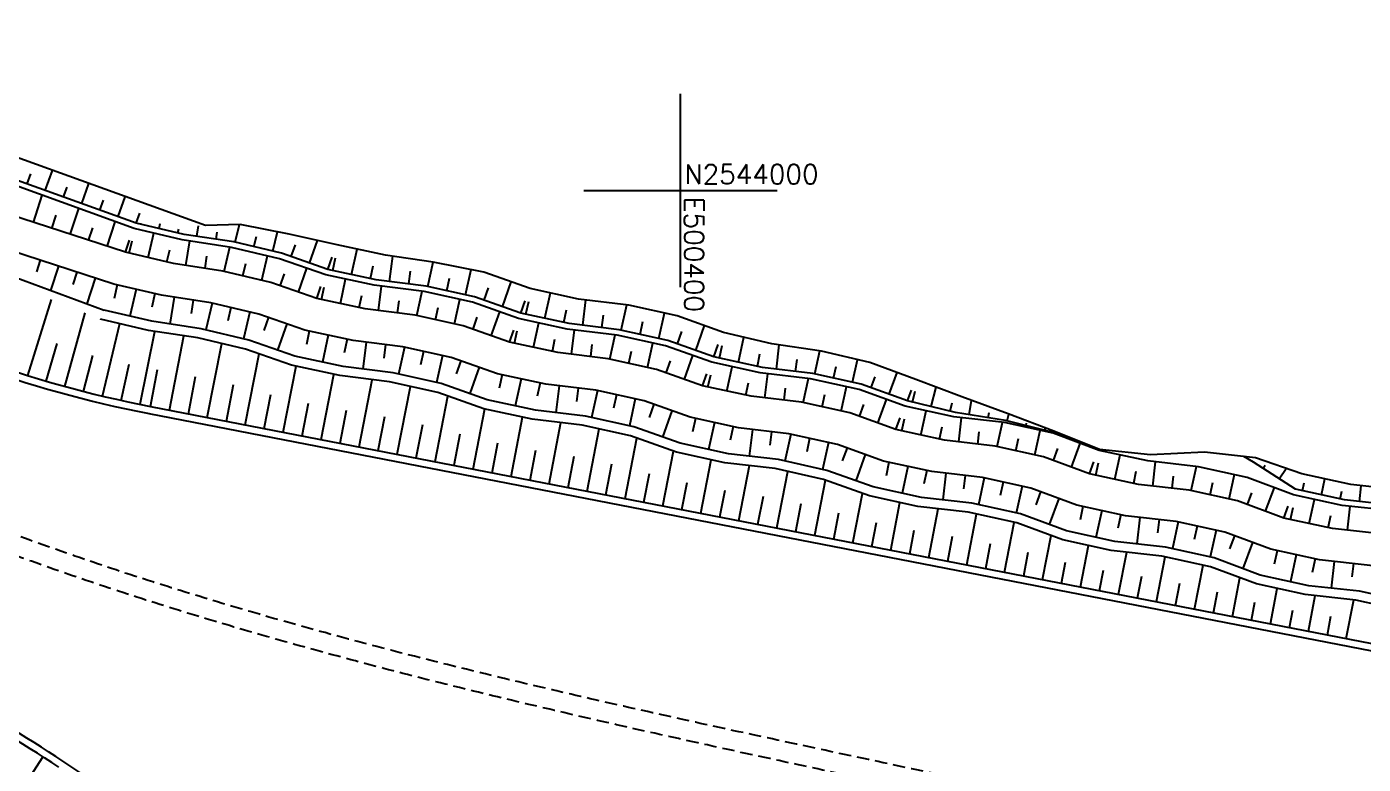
# Model space of a CAD drawing. Header units: inches. Extents: x 499362 to 502582, y 2541888 to 2545349.
# Drawn here: x 500332.4 to 500470.6, y 2543940.6 to 2544016.9 of the extents above; entities that cross this region are included whole.
import ezdxf

# ---------------------------------------------------------------- set-up
doc = ezdxf.new("R2010")
doc.units = ezdxf.units.IN
doc.linetypes.add('DASHED', pattern=[19.05, 12.7, -6.35])
doc.layers.add('0-段落划分', color=2, linetype='Continuous')
doc.layers.add('坐标网', color=2, linetype='Continuous')
doc.styles.add('GTF_XW', font='simplex1.shx', dxfattribs={"width": 0.7, "bigfont": 'hztxt.shx'})

# ---------------------------------------------------------------- blocks, each defined once
blk = doc.blocks.new('A$C3A006F90')
at = {"layer": '0-段落划分', "color": 2, "linetype": 'Continuous'}
for p, q in [((500343.72, 2543996.61), (500296.93, 2544013.45)), ((500332.43, 2544000.67), (500332.8, 2544001.71)), ((500334.31, 2544000), (500335.05, 2544002.07)), ((500336.19, 2543999.32), (500336.56, 2544000.35)), ((500338.07, 2543998.64), (500338.82, 2544000.71)), ((500333.09, 2543996.68), (500334, 2543999.49)), ((500339.95, 2543997.96), (500340.32, 2543999)), ((500341.83, 2543997.29), (500342.58, 2543999.35)), ((500336.89, 2543995.45), (500337.76, 2543998.13)), ((500343.72, 2543996.61), (500344.09, 2543997.64)), ((500334.99, 2543996.07), (500335.43, 2543997.44)), ((500340.7, 2543994.21), (500341.53, 2543996.76)), ((500344.13, 2543996.51), (500344.16, 2543996.65)), ((500346.08, 2543996.06), (500346.2, 2543996.58)), ((500349.99, 2543995.25), (500350.16, 2543996.33)), ((500353.94, 2543994.63), (500354.38, 2543996.49)), ((500338.79, 2543994.83), (500339.22, 2543996.14)), ((500342.6, 2543993.6), (500343, 2543994.84)), ((500342.99, 2543993.5), (500343.28, 2543994.77)), ((500344.94, 2543993.05), (500345.53, 2543995.58)), ((500348.02, 2543995.61), (500348.11, 2543995.99)), ((500348.85, 2543992.24), (500349.24, 2543994.77)), ((500351.97, 2543994.95), (500352.08, 2543995.68)), ((500355.89, 2543994.17), (500356.14, 2543995.23)), ((500357.84, 2543993.71), (500358.31, 2543995.71)), ((500361.64, 2543992.49), (500362.45, 2543994.82)), ((500346.89, 2543992.6), (500347.18, 2543993.86)), ((500352.81, 2543991.62), (500353.4, 2543994.13)), ((500359.75, 2543993.15), (500360.18, 2543994.38)), ((500365.98, 2543991.3), (500366.55, 2543993.92)), ((500333.77, 2543992.78), (500333.38, 2543991.56)), ((500335.67, 2543992.17), (500334.86, 2543989.65)), ((500350.83, 2543991.94), (500351.03, 2543993.2)), ((500354.75, 2543991.16), (500355.05, 2543992.43)), ((500356.7, 2543990.7), (500357.29, 2543993.23)), ((500363.53, 2543991.83), (500363.98, 2543993.11)), ((500364.03, 2543991.72), (500364.31, 2543993.03)), ((500367.94, 2543990.87), (500368.22, 2543992.19)), ((500369.91, 2543990.57), (500370.24, 2543993.19)), ((500373.88, 2543990.05), (500374.43, 2543992.57)), ((500337.58, 2543991.55), (500337.16, 2543990.25)), ((500339.48, 2543990.93), (500338.61, 2543988.26)), ((500358.61, 2543990.14), (500359.05, 2543991.37)), ((500360.5, 2543989.48), (500361.36, 2543991.95)), ((500364.83, 2543988.29), (500365.37, 2543990.82)), ((500371.9, 2543990.32), (500372.06, 2543991.63)), ((500375.83, 2543989.62), (500376.12, 2543990.93)), ((500377.78, 2543989.19), (500378.36, 2543991.82)), ((500341.75, 2543990.23), (500341.43, 2543988.83)), ((500343.7, 2543989.77), (500343.05, 2543986.99)), ((500345.65, 2543989.32), (500345.33, 2543987.93)), ((500362.39, 2543988.82), (500362.82, 2543990.06)), ((500362.87, 2543988.72), (500363.15, 2543989.98)), ((500368.75, 2543987.57), (500369.07, 2543990.09)), ((500372.72, 2543987.05), (500373.27, 2543989.56)), ((500379.7, 2543988.64), (500380.15, 2543989.92)), ((500381.59, 2543987.97), (500382.49, 2543990.54)), ((500385.97, 2543986.77), (500386.54, 2543989.39)), ((500332.49, 2543980.85), (500334.94, 2543988.72)), ((500347.62, 2543988.97), (500347.19, 2543986.17)), ((500349.59, 2543988.66), (500349.38, 2543987.27)), ((500351.57, 2543988.35), (500350.91, 2543985.56)), ((500353.51, 2543987.89), (500353.19, 2543986.5)), ((500366.78, 2543987.87), (500367.05, 2543989.13)), ((500370.74, 2543987.32), (500370.9, 2543988.58)), ((500374.67, 2543986.62), (500374.95, 2543987.88)), ((500376.63, 2543986.19), (500377.18, 2543988.71)), ((500383.47, 2543987.31), (500383.92, 2543988.59)), ((500384.01, 2543987.19), (500384.3, 2543988.51)), ((500389.9, 2543986.05), (500390.22, 2543988.67)), ((500393.87, 2543985.54), (500394.44, 2543988.15)), ((500336.33, 2543979.72), (500338.42, 2543987.32)), ((500355.46, 2543987.43), (500354.8, 2543984.65)), ((500357.38, 2543986.87), (500356.9, 2543985.5)), ((500378.55, 2543985.64), (500378.98, 2543986.87)), ((500380.43, 2543984.97), (500381.3, 2543987.44)), ((500387.92, 2543986.34), (500388.21, 2543987.66)), ((500391.88, 2543985.81), (500392.04, 2543987.11)), ((500397.77, 2543984.68), (500398.35, 2543987.31)), ((500340.21, 2543978.73), (500342, 2543986.22)), ((500344.11, 2543977.87), (500345.65, 2543985.42)), ((500359.27, 2543986.21), (500358.31, 2543983.49)), ((500361.61, 2543985.45), (500361.31, 2543984.05)), ((500382.32, 2543984.31), (500382.75, 2543985.54)), ((500382.84, 2543984.2), (500383.11, 2543985.46)), ((500384.79, 2543983.77), (500385.34, 2543986.3)), ((500388.72, 2543983.05), (500389.03, 2543985.57)), ((500395.82, 2543985.11), (500396.11, 2543986.43)), ((500399.69, 2543984.12), (500400.15, 2543985.4)), ((500401.57, 2543983.45), (500402.49, 2543986.01)), ((500334.41, 2543980.27), (500335.54, 2543984.15)), ((500347.14, 2543977.27), (500348.63, 2543984.96)), ((500351.06, 2543976.51), (500352.55, 2543984.16)), ((500363.57, 2543985.02), (500362.96, 2543982.24)), ((500365.52, 2543984.6), (500365.22, 2543983.21)), ((500367.5, 2543984.3), (500367.15, 2543981.52)), ((500369.48, 2543984.05), (500369.31, 2543982.66)), ((500371.46, 2543983.78), (500370.85, 2543981)), ((500386.75, 2543983.35), (500387.02, 2543984.61)), ((500390.71, 2543982.81), (500390.86, 2543984.07)), ((500392.69, 2543982.55), (500393.24, 2543985.05)), ((500396.6, 2543981.69), (500397.15, 2543984.21)), ((500403.46, 2543982.78), (500403.91, 2543984.06)), ((500404.04, 2543982.65), (500404.32, 2543983.96)), ((500405.99, 2543982.23), (500406.55, 2543984.81)), ((500409.92, 2543981.52), (500410.22, 2543984.02)), ((500338.27, 2543979.21), (500339.22, 2543982.92)), ((500354.99, 2543975.75), (500356.41, 2543983.09)), ((500373.42, 2543983.35), (500373.11, 2543981.96)), ((500375.37, 2543982.92), (500374.76, 2543980.14)), ((500377.29, 2543982.37), (500376.81, 2543981.01)), ((500394.64, 2543982.12), (500394.92, 2543983.38)), ((500398.51, 2543981.13), (500398.95, 2543982.36)), ((500400.4, 2543980.46), (500401.28, 2543982.92)), ((500407.95, 2543981.8), (500408.22, 2543983.08)), ((500411.91, 2543981.28), (500412.05, 2543982.5)), ((500413.89, 2543981.02), (500414.42, 2543983.4)), ((500417.8, 2543980.16), (500418.31, 2543982.48)), ((500342.16, 2543978.28), (500342.99, 2543982.04)), ((500345.17, 2543977.66), (500345.91, 2543981.46)), ((500358.92, 2543974.99), (500360.24, 2543981.82)), ((500362.84, 2543974.22), (500364.16, 2543980.97)), ((500379.17, 2543981.71), (500378.22, 2543978.99)), ((500402.28, 2543979.79), (500402.72, 2543981.02)), ((500404.8, 2543979.24), (500405.35, 2543981.76)), ((500408.73, 2543978.53), (500409.03, 2543981.04)), ((500415.84, 2543980.59), (500416.1, 2543981.77)), ((500421.59, 2543978.91), (500422.4, 2543981.15)), ((500349.1, 2543976.89), (500349.85, 2543980.76)), ((500353.03, 2543976.13), (500353.76, 2543979.92)), ((500366.77, 2543973.46), (500368.12, 2543980.42)), ((500370.7, 2543972.7), (500372.06, 2543979.72)), ((500381.56, 2543980.94), (500381.26, 2543979.54)), ((500383.51, 2543980.51), (500382.91, 2543977.73)), ((500385.47, 2543980.09), (500385.17, 2543978.7)), ((500387.45, 2543979.79), (500387.11, 2543977.02)), ((500402.84, 2543979.66), (500403.12, 2543980.92)), ((500406.75, 2543978.82), (500407.03, 2543980.08)), ((500412.7, 2543978.04), (500413.25, 2543980.54)), ((500416.6, 2543977.18), (500417.16, 2543979.69)), ((500419.71, 2543979.6), (500420.12, 2543980.71)), ((500425.94, 2543977.63), (500426.43, 2543979.64)), ((500356.95, 2543975.37), (500357.64, 2543978.9)), ((500374.62, 2543971.94), (500375.94, 2543978.73)), ((500389.43, 2543979.55), (500389.26, 2543978.16)), ((500391.41, 2543979.29), (500390.8, 2543976.51)), ((500393.37, 2543978.86), (500393.06, 2543977.47)), ((500395.32, 2543978.43), (500394.71, 2543975.65)), ((500410.72, 2543978.29), (500410.86, 2543979.55)), ((500414.65, 2543977.61), (500414.93, 2543978.87)), ((500420.4, 2543975.93), (500421.29, 2543978.38)), ((500423.47, 2543978.23), (500423.88, 2543979.34)), ((500424, 2543978.1), (500424.27, 2543979.23)), ((500429.85, 2543976.79), (500430.08, 2543978.28)), ((500345.03, 2543976.92), (500530.38, 2543940.94)), ((500360.88, 2543974.61), (500361.54, 2543978)), ((500364.81, 2543973.84), (500365.47, 2543977.25)), ((500378.55, 2543971.18), (500379.76, 2543977.4)), ((500397.24, 2543977.87), (500396.75, 2543976.51)), ((500399.12, 2543977.2), (500398.15, 2543974.48)), ((500418.52, 2543976.61), (500418.96, 2543977.84)), ((500424.84, 2543974.69), (500425.39, 2543977.21)), ((500427.88, 2543977.15), (500428.1, 2543978.04)), ((500431.83, 2543976.49), (500431.91, 2543977.03)), ((500433.8, 2543976.16), (500433.97, 2543976.86)), ((500368.73, 2543973.08), (500369.42, 2543976.62)), ((500372.66, 2543972.32), (500373.34, 2543975.8)), ((500382.48, 2543970.41), (500383.67, 2543976.55)), ((500386.4, 2543969.65), (500387.63, 2543975.98)), ((500401.54, 2543976.41), (500401.24, 2543975.02)), ((500403.5, 2543975.99), (500402.9, 2543973.2)), ((500405.45, 2543975.56), (500405.15, 2543974.17)), ((500422.28, 2543975.25), (500422.72, 2543976.47)), ((500422.88, 2543975.12), (500423.16, 2543976.37)), ((500426.79, 2543974.27), (500427.07, 2543975.53)), ((500428.77, 2543973.99), (500429.06, 2543976.49)), ((500432.74, 2543973.5), (500433.29, 2543976)), ((500435.74, 2543975.68), (500435.8, 2543975.91)), ((500437.68, 2543975.2), (500437.74, 2543975.42)), ((500376.59, 2543971.56), (500377.22, 2543974.81)), ((500390.33, 2543968.89), (500391.58, 2543975.32)), ((500394.26, 2543968.13), (500395.47, 2543974.38)), ((500407.43, 2543975.27), (500407.1, 2543972.5)), ((500409.42, 2543975.04), (500409.25, 2543973.65)), ((500411.4, 2543974.78), (500410.79, 2543972)), ((500413.35, 2543974.35), (500413.05, 2543972.96)), ((500430.76, 2543973.76), (500430.9, 2543975.01)), ((500434.69, 2543973.07), (500434.97, 2543974.33)), ((500436.65, 2543972.64), (500437.2, 2543975.16)), ((500439.59, 2543974.6), (500439.6, 2543974.64)), ((500380.51, 2543970.79), (500381.11, 2543973.89)), ((500384.44, 2543970.03), (500385.04, 2543973.13)), ((500398.18, 2543967.36), (500399.28, 2543973.02)), ((500415.31, 2543973.92), (500414.69, 2543971.14)), ((500417.22, 2543973.36), (500416.73, 2543972.01)), ((500419.1, 2543972.68), (500418.12, 2543969.97)), ((500438.56, 2543972.07), (500439.01, 2543973.3)), ((500440.44, 2543971.38), (500441.34, 2543973.83)), ((500441.46, 2543973.89), (500441.48, 2543973.94)), ((500443.33, 2543973.19), (500443.33, 2543973.19)), ((500388.37, 2543969.27), (500388.99, 2543972.5)), ((500392.29, 2543968.51), (500392.91, 2543971.7)), ((500402.11, 2543966.6), (500403.18, 2543972.13)), ((500406.04, 2543965.84), (500407.14, 2543971.53)), ((500421.56, 2543971.87), (500421.26, 2543970.48)), ((500423.52, 2543971.45), (500422.92, 2543968.67)), ((500442.31, 2543970.69), (500442.76, 2543971.91)), ((500442.96, 2543970.55), (500443.24, 2543971.81)), ((500444.92, 2543970.12), (500445.46, 2543972.64)), ((500448.85, 2543969.42), (500449.13, 2543971.92)), ((500452.82, 2543968.95), (500453.37, 2543971.44)), ((500458.56, 2543972.31), (500458.63, 2543972.44)), ((500460.25, 2543971.25), (500460.47, 2543971.58)), ((500396.22, 2543967.75), (500396.8, 2543970.72)), ((500409.96, 2543965.08), (500411.1, 2543970.93)), ((500413.89, 2543964.32), (500415, 2543970.04)), ((500425.47, 2543971.02), (500425.17, 2543969.63)), ((500427.45, 2543970.74), (500427.13, 2543967.98)), ((500429.44, 2543970.51), (500429.28, 2543969.13)), ((500431.42, 2543970.26), (500430.81, 2543967.48)), ((500446.87, 2543969.7), (500447.14, 2543970.95)), ((500450.84, 2543969.2), (500450.98, 2543970.45)), ((500456.73, 2543968.09), (500457.28, 2543970.6)), ((500461.93, 2543970.16), (500462.63, 2543971.24)), ((500466.28, 2543968.5), (500466.64, 2543970.15)), ((500400.15, 2543966.98), (500400.69, 2543969.77)), ((500404.07, 2543966.22), (500404.61, 2543968.99)), ((500417.82, 2543963.55), (500418.81, 2543968.65)), ((500433.38, 2543969.83), (500433.07, 2543968.44)), ((500435.33, 2543969.4), (500434.72, 2543966.62)), ((500437.24, 2543968.83), (500436.74, 2543967.48)), ((500454.77, 2543968.52), (500455.05, 2543969.78)), ((500458.64, 2543967.51), (500459.09, 2543968.73)), ((500460.51, 2543966.81), (500461.43, 2543969.26)), ((500464.33, 2543968.92), (500464.51, 2543969.75)), ((500468.23, 2543968.07), (500468.41, 2543968.9)), ((500470.21, 2543967.8), (500470.4, 2543969.45)), ((500408, 2543965.46), (500408.57, 2543968.38)), ((500411.93, 2543964.7), (500412.49, 2543967.6)), ((500421.74, 2543962.79), (500422.7, 2543967.71)), ((500439.12, 2543968.14), (500438.12, 2543965.43)), ((500441.62, 2543967.31), (500441.32, 2543965.92)), ((500462.38, 2543966.11), (500462.84, 2543967.33)), ((500463.08, 2543965.96), (500463.35, 2543967.21)), ((500465.03, 2543965.53), (500465.58, 2543968.04)), ((500468.97, 2543964.84), (500469.24, 2543967.33)), ((500415.85, 2543963.93), (500416.38, 2543966.64)), ((500425.67, 2543962.03), (500426.65, 2543967.06)), ((500429.6, 2543961.27), (500430.62, 2543966.52)), ((500443.58, 2543966.89), (500442.97, 2543964.11)), ((500445.53, 2543966.46), (500445.23, 2543965.07)), ((500447.51, 2543966.19), (500447.2, 2543963.43)), ((500449.5, 2543965.96), (500449.34, 2543964.58)), ((500466.99, 2543965.1), (500467.26, 2543966.36)), ((500419.78, 2543963.17), (500420.26, 2543965.65)), ((500423.71, 2543962.41), (500424.18, 2543964.85)), ((500433.52, 2543960.5), (500434.52, 2543965.66)), ((500451.48, 2543965.72), (500450.87, 2543962.94)), ((500453.43, 2543965.28), (500453.13, 2543963.9)), ((500455.39, 2543964.85), (500454.77, 2543962.08)), ((500427.63, 2543961.65), (500428.14, 2543964.24)), ((500431.56, 2543960.89), (500432.07, 2543963.49)), ((500437.45, 2543959.74), (500438.33, 2543964.29)), ((500441.38, 2543958.98), (500442.21, 2543963.27)), ((500457.3, 2543964.28), (500456.79, 2543962.93)), ((500459.17, 2543963.58), (500458.16, 2543960.88)), ((500435.49, 2543960.12), (500435.96, 2543962.56)), ((500445.3, 2543958.22), (500446.15, 2543962.58)), ((500449.23, 2543957.46), (500450.13, 2543962.1)), ((500461.72, 2543962.73), (500461.41, 2543961.34)), ((500463.67, 2543962.3), (500463.07, 2543959.53)), ((500465.63, 2543961.88), (500465.32, 2543960.49)), ((500467.61, 2543961.61), (500467.3, 2543958.86)), ((500439.41, 2543959.36), (500439.83, 2543961.53)), ((500443.34, 2543958.6), (500443.75, 2543960.72)), ((500453.16, 2543956.69), (500454.04, 2543961.23)), ((500469.59, 2543961.39), (500469.44, 2543960.02)), ((500447.27, 2543957.84), (500447.71, 2543960.1)), ((500451.19, 2543957.07), (500451.64, 2543959.37)), ((500457.08, 2543955.93), (500457.86, 2543959.92)), ((500455.12, 2543956.31), (500455.54, 2543958.47)), ((500461.01, 2543955.17), (500461.72, 2543958.82)), ((500464.94, 2543954.41), (500465.65, 2543958.08)), ((500468.86, 2543953.64), (500469.64, 2543957.64)), ((500459.05, 2543955.55), (500459.41, 2543957.4)), ((500462.97, 2543954.79), (500463.32, 2543956.59)), ((500466.9, 2543954.03), (500467.27, 2543955.94)), ((500334.04, 2543941.42), (500330.25, 2543935.51)), ((500489.1, 2543839.32), (500336.13, 2543940.96))]:
    blk.add_line(p, q, dxfattribs=at)
at = {"layer": '0-段落划分', "color": 2}
for p, q in [((500342.6, 2543993.6), (500328.18, 2543998.28)), ((500341.38, 2543990.31), (500326.98, 2543994.99)), ((500324.02, 2543993.66), (500340.38, 2543987.61)), ((500345.17, 2543977.66), (500530.52, 2543941.67))]:
    blk.add_line(p, q, dxfattribs=at)
at = {"layer": '0-段落划分', "color": 2, "linetype": 'Continuous', "flags": 128}
blk.add_lwpolyline([(500350.87, 2543996.36), (500297.18, 2544015.75, 0.452009), (500276.53, 2544005.67), (500268.35, 2543979.33)], format="xyb", dxfattribs=at)
at = {"layer": '0-段落划分', "color": 2, "flags": 128}
blk.add_lwpolyline([(500343.51, 2543996.05), (500296.76, 2544012.98, 0.42889), (500279.88, 2544004.63), (500271.69, 2543978.29)], format="xyb", dxfattribs=at)
at = {"layer": '0-段落划分', "color": 2, "linetype": 'Continuous', "flags": 128}
for points in [[(500363.53, 2543991.83), (500358.75, 2543993.5), (500353.79, 2543994.67), (500348.68, 2543995.45), (500343.72, 2543996.61), (500343.72, 2543996.61)], [(500364.49, 2543994.37), (500359.54, 2543995.46), (500354.47, 2543996.49), (500350.87, 2543996.36)], [(500384.45, 2543989.85), (500379.67, 2543991.53), (500374.43, 2543992.57), (500369.49, 2543993.29), (500364.49, 2543994.37), (500364.49, 2543994.37)], [(500383.47, 2543987.31), (500378.69, 2543988.99), (500373.7, 2543990.09), (500368.53, 2543990.74), (500363.53, 2543991.83), (500363.53, 2543991.83)], [(500404.45, 2543985.31), (500399.67, 2543987.02), (500394.66, 2543988.12), (500389.46, 2543988.76), (500384.45, 2543989.85), (500384.45, 2543989.85)], [(500359.78, 2543981.92), (500355.02, 2543983.58), (500350.07, 2543984.74), (500344.98, 2543985.52), (500340.03, 2543986.67), (500340.03, 2543986.67)], [(500403.46, 2543982.78), (500398.68, 2543984.48), (500393.67, 2543985.59), (500388.48, 2543986.22), (500383.47, 2543987.31), (500383.47, 2543987.31)], [(500424.35, 2543980.43), (500419.58, 2543982.18), (500414.59, 2543983.37), (500409.44, 2543984.13), (500404.45, 2543985.31), (500404.45, 2543985.31)], [(500423.47, 2543978.23), (500418.7, 2543979.96), (500413.68, 2543981.07), (500408.47, 2543981.69), (500403.46, 2543982.78), (500403.46, 2543982.78)], [(500379.66, 2543977.42), (500374.9, 2543979.09), (500369.92, 2543980.19), (500364.76, 2543980.84), (500359.78, 2543981.92), (500359.78, 2543981.92)], [(500443.33, 2543973.19), (500438.62, 2543975.09), (500433.87, 2543976.89), (500429.1, 2543978.64), (500424.35, 2543980.43), (500424.35, 2543980.43)], [(500443.33, 2543973.19), (500438.57, 2543974.97), (500433.6, 2543976.21), (500428.45, 2543977.01), (500423.47, 2543978.23), (500423.47, 2543978.23)], [(500399.58, 2543972.91), (500394.82, 2543974.61), (500389.83, 2543975.71), (500384.66, 2543976.34), (500379.66, 2543977.42), (500379.66, 2543977.42)], [(500419.54, 2543968.39), (500414.78, 2543970.11), (500409.78, 2543971.22), (500404.59, 2543971.83), (500399.58, 2543972.91), (500399.58, 2543972.91)], [(500464.27, 2543970.67), (500459.46, 2543972.35), (500454.2, 2543972.92), (500448.59, 2543972.64), (500443.33, 2543973.19), (500443.33, 2543973.19)], [(500463.61, 2543969.08), (500459.27, 2543971.88), (500458.27, 2543972.48)], [(500484.41, 2543966.05), (500479.64, 2543967.86), (500474.59, 2543968.98), (500469.32, 2543969.56), (500464.27, 2543970.67), (500464.27, 2543970.67)], [(500483.74, 2543964.47), (500478.98, 2543966.28), (500473.93, 2543967.4), (500468.66, 2543967.98), (500463.61, 2543969.08), (500463.61, 2543969.08)], [(500439.53, 2543963.85), (500434.78, 2543965.6), (500429.76, 2543966.7), (500424.55, 2543967.3), (500419.54, 2543968.39), (500419.54, 2543968.39)], [(500459.56, 2543959.29), (500454.81, 2543961.06), (500449.79, 2543962.17), (500444.55, 2543962.76), (500439.53, 2543963.85), (500439.53, 2543963.85)], [(500479.62, 2543954.7), (500474.88, 2543956.5), (500469.84, 2543957.62), (500464.59, 2543958.19), (500459.56, 2543959.29), (500459.56, 2543959.29)]]:
    blk.add_lwpolyline(points, dxfattribs=at)
at = {"layer": '0-段落划分', "color": 2, "flags": 128}
for points in [[(500363.32, 2543991.27), (500358.54, 2543992.93), (500353.58, 2543994.11), (500348.47, 2543994.89), (500343.51, 2543996.05), (500343.51, 2543996.05)], [(500362.39, 2543988.82), (500357.62, 2543990.49), (500352.66, 2543991.66), (500347.56, 2543992.44), (500342.6, 2543993.6), (500342.6, 2543993.6)], [(500383.26, 2543986.75), (500378.48, 2543988.43), (500373.48, 2543989.53), (500368.31, 2543990.18), (500363.32, 2543991.27), (500363.32, 2543991.27)], [(500361.15, 2543985.55), (500356.39, 2543987.21), (500351.43, 2543988.38), (500346.34, 2543989.16), (500341.38, 2543990.31), (500341.38, 2543990.31)], [(500382.32, 2543984.31), (500377.54, 2543985.99), (500372.55, 2543987.09), (500367.39, 2543987.74), (500362.39, 2543988.82), (500362.39, 2543988.82)], [(500360.13, 2543982.85), (500355.37, 2543984.51), (500350.42, 2543985.68), (500345.33, 2543986.46), (500340.38, 2543987.61), (500340.38, 2543987.61)], [(500403.24, 2543982.22), (500398.46, 2543983.92), (500393.45, 2543985.03), (500388.27, 2543985.66), (500383.26, 2543986.75), (500383.26, 2543986.75)], [(500381.06, 2543981.04), (500376.29, 2543982.72), (500371.3, 2543983.82), (500366.14, 2543984.47), (500361.15, 2543985.55), (500361.15, 2543985.55)], [(500402.28, 2543979.79), (500397.51, 2543981.49), (500392.51, 2543982.59), (500387.32, 2543983.22), (500382.32, 2543984.31), (500382.32, 2543984.31)], [(500380.02, 2543978.35), (500375.26, 2543980.03), (500370.27, 2543981.12), (500365.12, 2543981.77), (500360.13, 2543982.85), (500360.13, 2543982.85)], [(500401, 2543976.53), (500396.24, 2543978.23), (500391.24, 2543979.33), (500386.06, 2543979.96), (500381.06, 2543981.04), (500381.06, 2543981.04)], [(500423.25, 2543977.67), (500418.48, 2543979.4), (500413.46, 2543980.51), (500408.25, 2543981.13), (500403.24, 2543982.22), (500403.24, 2543982.22)], [(500422.28, 2543975.25), (500417.51, 2543976.98), (500412.5, 2543978.08), (500407.3, 2543978.7), (500402.28, 2543979.79), (500402.28, 2543979.79)], [(500399.95, 2543973.84), (500395.19, 2543975.54), (500390.19, 2543976.64), (500385.02, 2543977.27), (500380.02, 2543978.35), (500380.02, 2543978.35)], [(500443.3, 2543973.11), (500438.53, 2543974.87), (500433.5, 2543975.98), (500428.28, 2543976.58), (500423.25, 2543977.67), (500423.25, 2543977.67)], [(500420.98, 2543972), (500416.22, 2543973.72), (500411.21, 2543974.83), (500406.01, 2543975.44), (500401, 2543976.53), (500401, 2543976.53)], [(500442.31, 2543970.69), (500437.55, 2543972.44), (500432.53, 2543973.55), (500427.3, 2543974.16), (500422.28, 2543975.25), (500422.28, 2543975.25)], [(500419.91, 2543969.32), (500415.15, 2543971.04), (500410.15, 2543972.15), (500404.95, 2543972.76), (500399.95, 2543973.84), (500399.95, 2543973.84)], [(500463.38, 2543968.52), (500458.62, 2543970.31), (500453.58, 2543971.42), (500448.34, 2543972.01), (500443.3, 2543973.11), (500443.3, 2543973.11)], [(500440.99, 2543967.45), (500436.24, 2543969.2), (500431.22, 2543970.31), (500426, 2543970.91), (500420.98, 2543972), (500420.98, 2543972)], [(500462.38, 2543966.11), (500457.62, 2543967.89), (500452.59, 2543969), (500447.35, 2543969.59), (500442.31, 2543970.69), (500442.31, 2543970.69)], [(500439.91, 2543964.78), (500435.15, 2543966.53), (500430.14, 2543967.63), (500424.92, 2543968.23), (500419.91, 2543969.32), (500419.91, 2543969.32)], [(500483.5, 2543963.91), (500478.75, 2543965.72), (500473.7, 2543966.84), (500468.43, 2543967.42), (500463.38, 2543968.52), (500463.38, 2543968.52)], [(500461.04, 2543962.88), (500456.29, 2543964.65), (500451.26, 2543965.76), (500446.02, 2543966.35), (500440.99, 2543967.45), (500440.99, 2543967.45)], [(500482.49, 2543961.51), (500477.73, 2543963.31), (500472.69, 2543964.43), (500467.43, 2543965.01), (500462.38, 2543966.11), (500462.38, 2543966.11)], [(500459.94, 2543960.21), (500455.19, 2543961.99), (500450.17, 2543963.1), (500444.93, 2543963.68), (500439.91, 2543964.78), (500439.91, 2543964.78)], [(500481.13, 2543958.28), (500476.38, 2543960.09), (500471.34, 2543961.2), (500466.08, 2543961.78), (500461.04, 2543962.88), (500461.04, 2543962.88)], [(500480.01, 2543955.62), (500475.26, 2543957.43), (500470.23, 2543958.54), (500464.97, 2543959.11), (500459.94, 2543960.21), (500459.94, 2543960.21)]]:
    blk.add_lwpolyline(points, dxfattribs=at)
at = {"layer": '0-段落划分', "color": 2, "linetype": 'DASHED', "lineweight": -3, "ltscale": 0.1, "flags": 128}
for points in [[(500531.02, 2543909.25), (500530.56, 2543909.46), (500530.09, 2543909.66), (500529.63, 2543909.87), (500529.17, 2543910.07), (500528.71, 2543910.27), (500528.25, 2543910.47), (500527.78, 2543910.67), (500527.32, 2543910.87), (500526.86, 2543911.07), (500526.39, 2543911.26), (500525.93, 2543911.46), (500525.46, 2543911.65), (500525, 2543911.85), (500524.53, 2543912.04), (500524.07, 2543912.24), (500523.6, 2543912.43), (500523.14, 2543912.62), (500522.67, 2543912.81), (500522.2, 2543913), (500521.73, 2543913.19), (500521.27, 2543913.38), (500520.8, 2543913.56), (500520.33, 2543913.75), (500519.86, 2543913.94), (500519.39, 2543914.12), (500518.92, 2543914.31), (500518.45, 2543914.49), (500517.98, 2543914.67), (500517.51, 2543914.86), (500517.04, 2543915.04), (500516.57, 2543915.22), (500516.1, 2543915.4), (500515.63, 2543915.58), (500515.16, 2543915.75), (500514.68, 2543915.93), (500514.21, 2543916.11), (500513.74, 2543916.29), (500513.26, 2543916.46), (500512.79, 2543916.64), (500512.32, 2543916.81), (500511.84, 2543916.98), (500511.37, 2543917.15), (500510.89, 2543917.33), (500510.42, 2543917.5), (500509.94, 2543917.67), (500509.47, 2543917.84), (500508.99, 2543918.01), (500508.52, 2543918.18), (500508.04, 2543918.34), (500507.56, 2543918.51), (500507.09, 2543918.68), (500506.61, 2543918.84), (500506.13, 2543919.01), (500505.65, 2543919.17), (500505.17, 2543919.34), (500504.7, 2543919.5), (500504.22, 2543919.66), (500503.74, 2543919.82), (500503.26, 2543919.98), (500502.78, 2543920.14), (500502.3, 2543920.3), (500501.82, 2543920.46), (500501.34, 2543920.62), (500500.86, 2543920.78), (500500.38, 2543920.94), (500499.9, 2543921.09), (500499.41, 2543921.25), (500498.93, 2543921.4), (500498.45, 2543921.56), (500497.97, 2543921.71), (500497.49, 2543921.87), (500497, 2543922.02), (500496.52, 2543922.17), (500496.04, 2543922.32), (500495.56, 2543922.48), (500495.07, 2543922.63), (500494.59, 2543922.78), (500494.1, 2543922.93), (500493.62, 2543923.08), (500493.14, 2543923.22), (500492.65, 2543923.37), (500492.17, 2543923.52), (500491.68, 2543923.67), (500491.2, 2543923.81), (500490.71, 2543923.96), (500490.22, 2543924.1), (500489.74, 2543924.25), (500489.25, 2543924.39), (500488.77, 2543924.53), (500488.28, 2543924.68), (500487.79, 2543924.82), (500487.31, 2543924.96), (500486.82, 2543925.1), (500486.33, 2543925.24), (500485.84, 2543925.38), (500485.36, 2543925.52), (500484.87, 2543925.66), (500484.38, 2543925.8), (500483.89, 2543925.94), (500483.4, 2543926.08), (500482.91, 2543926.21), (500482.43, 2543926.35), (500481.94, 2543926.49), (500481.45, 2543926.62), (500480.96, 2543926.76), (500480.47, 2543926.89), (500479.98, 2543927.03), (500479.49, 2543927.16), (500479, 2543927.3), (500478.51, 2543927.43), (500478.02, 2543927.56), (500477.53, 2543927.69), (500477.04, 2543927.83), (500476.54, 2543927.96), (500476.05, 2543928.09), (500475.56, 2543928.22), (500475.07, 2543928.35), (500474.58, 2543928.48), (500474.09, 2543928.61), (500473.6, 2543928.74), (500473.1, 2543928.86), (500472.61, 2543928.99), (500472.12, 2543929.12), (500471.63, 2543929.25), (500471.13, 2543929.37), (500470.64, 2543929.5), (500470.15, 2543929.63), (500469.65, 2543929.75), (500469.16, 2543929.88), (500468.67, 2543930), (500468.17, 2543930.13), (500467.68, 2543930.25), (500467.19, 2543930.37), (500466.69, 2543930.5), (500466.2, 2543930.62), (500465.71, 2543930.74), (500465.21, 2543930.86), (500464.72, 2543930.99), (500464.22, 2543931.11), (500463.73, 2543931.23), (500463.23, 2543931.35), (500462.74, 2543931.47), (500462.24, 2543931.59), (500461.75, 2543931.71), (500461.25, 2543931.83), (500460.76, 2543931.95), (500460.26, 2543932.07), (500459.77, 2543932.19), (500459.27, 2543932.31), (500458.78, 2543932.42), (500458.28, 2543932.54), (500457.78, 2543932.66), (500457.29, 2543932.78), (500456.79, 2543932.89), (500456.3, 2543933.01), (500455.8, 2543933.13), (500455.3, 2543933.24), (500454.81, 2543933.36), (500454.31, 2543933.47), (500453.81, 2543933.59), (500453.32, 2543933.7), (500452.82, 2543933.82), (500452.32, 2543933.93), (500451.83, 2543934.05), (500451.33, 2543934.16), (500450.83, 2543934.27), (500450.34, 2543934.39), (500449.84, 2543934.5), (500449.34, 2543934.61), (500448.85, 2543934.73), (500448.35, 2543934.84), (500447.85, 2543934.95), (500447.35, 2543935.06), (500446.86, 2543935.18), (500446.36, 2543935.29), (500445.86, 2543935.4), (500445.36, 2543935.51), (500444.87, 2543935.62), (500444.37, 2543935.73), (500443.87, 2543935.84), (500443.37, 2543935.95), (500442.87, 2543936.06), (500442.38, 2543936.17), (500441.88, 2543936.28), (500441.38, 2543936.39), (500440.88, 2543936.5), (500440.38, 2543936.61), (500439.89, 2543936.72), (500439.39, 2543936.83), (500438.89, 2543936.94), (500438.39, 2543937.05), (500437.89, 2543937.16), (500437.39, 2543937.27), (500436.9, 2543937.38), (500436.4, 2543937.48), (500435.9, 2543937.59), (500435.4, 2543937.7), (500434.9, 2543937.81), (500434.4, 2543937.92), (500433.91, 2543938.02), (500433.41, 2543938.13), (500432.91, 2543938.24), (500432.41, 2543938.35), (500431.91, 2543938.45), (500431.41, 2543938.56), (500430.92, 2543938.67), (500430.42, 2543938.78), (500429.92, 2543938.88), (500429.42, 2543938.99), (500428.92, 2543939.1), (500428.42, 2543939.2), (500427.92, 2543939.31), (500427.43, 2543939.42), (500426.93, 2543939.52), (500426.43, 2543939.63), (500425.93, 2543939.74), (500425.43, 2543939.84), (500424.93, 2543939.95), (500424.44, 2543940.06), (500423.94, 2543940.16), (500423.44, 2543940.27), (500422.94, 2543940.38), (500422.44, 2543940.48), (500421.94, 2543940.59), (500421.45, 2543940.69), (500420.95, 2543940.8), (500420.45, 2543940.91), (500419.95, 2543941.01), (500419.45, 2543941.12), (500418.95, 2543941.23), (500418.46, 2543941.33), (500417.96, 2543941.44), (500417.46, 2543941.54), (500416.96, 2543941.65), (500416.46, 2543941.76), (500415.97, 2543941.86), (500415.47, 2543941.97), (500414.97, 2543942.08), (500414.47, 2543942.18), (500413.98, 2543942.29), (500413.48, 2543942.4), (500412.98, 2543942.5), (500412.48, 2543942.61), (500411.99, 2543942.72), (500411.49, 2543942.82), (500410.99, 2543942.93), (500410.49, 2543943.04), (500410, 2543943.14), (500409.5, 2543943.25), (500409, 2543943.36), (500408.5, 2543943.47), (500408.01, 2543943.57), (500407.51, 2543943.68), (500407.01, 2543943.79), (500406.52, 2543943.9), (500406.02, 2543944), (500405.52, 2543944.11), (500405.03, 2543944.22), (500404.53, 2543944.33), (500404.03, 2543944.44), (500403.54, 2543944.55), (500403.04, 2543944.65), (500402.54, 2543944.76), (500402.05, 2543944.87), (500401.55, 2543944.98), (500401.06, 2543945.09), (500400.56, 2543945.2), (500400.06, 2543945.31), (500399.57, 2543945.42), (500399.07, 2543945.53), (500398.58, 2543945.64), (500398.08, 2543945.75), (500397.59, 2543945.86), (500397.09, 2543945.97), (500396.6, 2543946.08), (500396.1, 2543946.19), (500395.61, 2543946.3), (500395.11, 2543946.41), (500394.62, 2543946.52), (500394.12, 2543946.63), (500393.63, 2543946.75), (500393.13, 2543946.86), (500392.64, 2543946.97), (500392.15, 2543947.08), (500391.65, 2543947.2), (500391.16, 2543947.31), (500390.66, 2543947.42), (500390.17, 2543947.54), (500389.68, 2543947.65), (500389.18, 2543947.76), (500388.69, 2543947.88), (500388.2, 2543947.99), (500387.7, 2543948.11), (500387.21, 2543948.22), (500386.72, 2543948.34), (500386.22, 2543948.45), (500385.73, 2543948.57), (500385.24, 2543948.68), (500384.75, 2543948.8), (500384.25, 2543948.92), (500383.76, 2543949.03), (500383.27, 2543949.15), (500382.78, 2543949.27), (500382.29, 2543949.38), (500381.8, 2543949.5), (500381.3, 2543949.62), (500380.81, 2543949.74), (500380.32, 2543949.86), (500379.83, 2543949.98), (500379.34, 2543950.1), (500378.85, 2543950.22), (500378.36, 2543950.34), (500377.87, 2543950.46), (500377.38, 2543950.58), (500376.89, 2543950.7), (500376.4, 2543950.82), (500375.91, 2543950.94), (500375.42, 2543951.06), (500374.93, 2543951.19), (500374.44, 2543951.31), (500373.95, 2543951.43), (500373.46, 2543951.56), (500372.97, 2543951.68), (500372.49, 2543951.81), (500372, 2543951.93), (500371.51, 2543952.06), (500371.02, 2543952.18), (500370.53, 2543952.31), (500370.05, 2543952.43), (500369.56, 2543952.56), (500369.07, 2543952.69), (500368.58, 2543952.82), (500368.1, 2543952.94), (500367.61, 2543953.07), (500367.12, 2543953.2), (500366.64, 2543953.33), (500366.15, 2543953.46), (500365.66, 2543953.59), (500365.18, 2543953.72), (500364.69, 2543953.85), (500364.21, 2543953.98), (500363.72, 2543954.11), (500363.24, 2543954.25), (500362.75, 2543954.38), (500362.27, 2543954.51), (500361.78, 2543954.65), (500361.3, 2543954.78), (500360.81, 2543954.92), (500360.33, 2543955.05), (500359.84, 2543955.19), (500359.36, 2543955.32), (500358.88, 2543955.46), (500358.39, 2543955.6), (500357.91, 2543955.73), (500357.43, 2543955.87), (500356.95, 2543956.01), (500356.46, 2543956.15), (500355.98, 2543956.29), (500355.5, 2543956.43), (500355.02, 2543956.57), (500354.54, 2543956.71), (500354.05, 2543956.85), (500353.57, 2543957), (500353.09, 2543957.14), (500352.61, 2543957.28), (500352.13, 2543957.43), (500351.65, 2543957.57), (500351.17, 2543957.71), (500350.69, 2543957.86), (500350.21, 2543958.01), (500349.73, 2543958.15), (500349.25, 2543958.3), (500348.77, 2543958.45), (500348.3, 2543958.6), (500347.82, 2543958.75), (500347.34, 2543958.9), (500346.86, 2543959.05), (500346.38, 2543959.2), (500345.91, 2543959.35), (500345.43, 2543959.5), (500344.95, 2543959.65), (500344.47, 2543959.81), (500344, 2543959.96), (500343.52, 2543960.11), (500343.05, 2543960.27), (500342.57, 2543960.42), (500342.09, 2543960.58), (500341.62, 2543960.74), (500341.14, 2543960.89), (500340.67, 2543961.05), (500340.19, 2543961.21), (500339.72, 2543961.37), (500339.25, 2543961.53), (500338.77, 2543961.69), (500338.3, 2543961.85), (500337.83, 2543962.02), (500337.35, 2543962.18), (500336.88, 2543962.34), (500336.41, 2543962.51), (500335.93, 2543962.67), (500335.46, 2543962.84), (500334.99, 2543963), (500334.52, 2543963.17), (500334.05, 2543963.34), (500333.58, 2543963.51), (500333.11, 2543963.67), (500332.64, 2543963.84), (500332.16, 2543964.01), (500331.7, 2543964.19), (500331.23, 2543964.36), (500330.76, 2543964.53), (500330.29, 2543964.7)], [(500530.12, 2543907.25), (500529.66, 2543907.45), (500529.2, 2543907.65), (500528.74, 2543907.86), (500528.28, 2543908.06), (500527.82, 2543908.26), (500527.35, 2543908.46), (500526.89, 2543908.66), (500526.43, 2543908.86), (500525.97, 2543909.06), (500525.5, 2543909.25), (500525.04, 2543909.45), (500524.57, 2543909.64), (500524.11, 2543909.84), (500523.64, 2543910.03), (500523.18, 2543910.23), (500522.71, 2543910.42), (500522.25, 2543910.61), (500521.78, 2543910.8), (500521.31, 2543910.99), (500520.85, 2543911.18), (500520.38, 2543911.37), (500519.91, 2543911.55), (500519.44, 2543911.74), (500518.97, 2543911.93), (500518.51, 2543912.11), (500518.04, 2543912.3), (500517.57, 2543912.48), (500517.1, 2543912.66), (500516.63, 2543912.84), (500516.16, 2543913.03), (500515.69, 2543913.21), (500515.22, 2543913.39), (500514.74, 2543913.57), (500514.27, 2543913.74), (500513.8, 2543913.92), (500513.33, 2543914.1), (500512.86, 2543914.27), (500512.38, 2543914.45), (500511.91, 2543914.62), (500511.44, 2543914.8), (500510.96, 2543914.97), (500510.49, 2543915.14), (500510.01, 2543915.32), (500509.54, 2543915.49), (500509.06, 2543915.66), (500508.59, 2543915.83), (500508.11, 2543916), (500507.64, 2543916.17), (500507.16, 2543916.33), (500506.69, 2543916.5), (500506.21, 2543916.67), (500505.73, 2543916.83), (500505.26, 2543917), (500504.78, 2543917.16), (500504.3, 2543917.33), (500503.82, 2543917.49), (500503.34, 2543917.65), (500502.86, 2543917.81), (500502.39, 2543917.98), (500501.91, 2543918.14), (500501.43, 2543918.3), (500500.95, 2543918.46), (500500.47, 2543918.61), (500499.99, 2543918.77), (500499.51, 2543918.93), (500499.03, 2543919.09), (500498.55, 2543919.24), (500498.07, 2543919.4), (500497.58, 2543919.55), (500497.1, 2543919.71), (500496.62, 2543919.86), (500496.14, 2543920.02), (500495.66, 2543920.17), (500495.17, 2543920.32), (500494.69, 2543920.47), (500494.21, 2543920.62), (500493.72, 2543920.77), (500493.24, 2543920.92), (500492.76, 2543921.07), (500492.27, 2543921.22), (500491.79, 2543921.37), (500491.3, 2543921.52), (500490.82, 2543921.66), (500490.34, 2543921.81), (500489.85, 2543921.96), (500489.37, 2543922.1), (500488.88, 2543922.25), (500488.39, 2543922.39), (500487.91, 2543922.53), (500487.42, 2543922.68), (500486.94, 2543922.82), (500486.45, 2543922.96), (500485.96, 2543923.1), (500485.48, 2543923.24), (500484.99, 2543923.39), (500484.5, 2543923.53), (500484.01, 2543923.67), (500483.53, 2543923.8), (500483.04, 2543923.94), (500482.55, 2543924.08), (500482.06, 2543924.22), (500481.57, 2543924.36), (500481.09, 2543924.49), (500480.6, 2543924.63), (500480.11, 2543924.77), (500479.62, 2543924.9), (500479.13, 2543925.04), (500478.64, 2543925.17), (500478.15, 2543925.3), (500477.66, 2543925.44), (500477.17, 2543925.57), (500476.68, 2543925.7), (500476.19, 2543925.83), (500475.7, 2543925.97), (500475.21, 2543926.1), (500474.72, 2543926.23), (500474.23, 2543926.36), (500473.74, 2543926.49), (500473.25, 2543926.62), (500472.75, 2543926.75), (500472.26, 2543926.88), (500471.77, 2543927.01), (500471.28, 2543927.13), (500470.79, 2543927.26), (500470.29, 2543927.39), (500469.8, 2543927.51), (500469.31, 2543927.64), (500468.82, 2543927.77), (500468.33, 2543927.89), (500467.83, 2543928.02), (500467.34, 2543928.14), (500466.85, 2543928.27), (500466.35, 2543928.39), (500465.86, 2543928.52), (500465.37, 2543928.64), (500464.87, 2543928.76), (500464.38, 2543928.88), (500463.89, 2543929.01), (500463.39, 2543929.13), (500462.9, 2543929.25), (500462.4, 2543929.37), (500461.91, 2543929.49), (500461.42, 2543929.61), (500460.92, 2543929.73), (500460.43, 2543929.85), (500459.93, 2543929.97), (500459.44, 2543930.09), (500458.94, 2543930.21), (500458.45, 2543930.33), (500457.95, 2543930.45), (500457.46, 2543930.57), (500456.96, 2543930.69), (500456.47, 2543930.8), (500455.97, 2543930.92), (500455.47, 2543931.04), (500454.98, 2543931.15), (500454.48, 2543931.27), (500453.99, 2543931.39), (500453.49, 2543931.5), (500453, 2543931.62), (500452.5, 2543931.73), (500452, 2543931.85), (500451.51, 2543931.96), (500451.01, 2543932.08), (500450.52, 2543932.19), (500450.02, 2543932.31), (500449.52, 2543932.42), (500449.03, 2543932.54), (500448.53, 2543932.65), (500448.03, 2543932.76), (500447.54, 2543932.88), (500447.04, 2543932.99), (500446.54, 2543933.1), (500446.05, 2543933.21), (500445.55, 2543933.33), (500445.05, 2543933.44), (500444.55, 2543933.55), (500444.06, 2543933.66), (500443.56, 2543933.77), (500443.06, 2543933.88), (500442.57, 2543934), (500442.07, 2543934.11), (500441.57, 2543934.22), (500441.07, 2543934.33), (500440.58, 2543934.44), (500440.08, 2543934.55), (500439.58, 2543934.66), (500439.08, 2543934.77), (500438.59, 2543934.88), (500438.09, 2543934.99), (500437.59, 2543935.1), (500437.09, 2543935.21), (500436.6, 2543935.32), (500436.1, 2543935.42), (500435.6, 2543935.53), (500435.1, 2543935.64), (500434.6, 2543935.75), (500434.11, 2543935.86), (500433.61, 2543935.97), (500433.11, 2543936.08), (500432.61, 2543936.18), (500432.11, 2543936.29), (500431.62, 2543936.4), (500431.12, 2543936.51), (500430.62, 2543936.62), (500430.12, 2543936.72), (500429.63, 2543936.83), (500429.13, 2543936.94), (500428.63, 2543937.05), (500428.13, 2543937.15), (500427.63, 2543937.26), (500427.14, 2543937.37), (500426.64, 2543937.48), (500426.14, 2543937.58), (500425.64, 2543937.69), (500425.14, 2543937.8), (500424.65, 2543937.9), (500424.15, 2543938.01), (500423.65, 2543938.12), (500423.15, 2543938.23), (500422.66, 2543938.33), (500422.16, 2543938.44), (500421.66, 2543938.55), (500421.16, 2543938.65), (500420.66, 2543938.76), (500420.17, 2543938.87), (500419.67, 2543938.97), (500419.17, 2543939.08), (500418.67, 2543939.19), (500418.18, 2543939.29), (500417.68, 2543939.4), (500417.18, 2543939.51), (500416.68, 2543939.61), (500416.19, 2543939.72), (500415.69, 2543939.83), (500415.19, 2543939.94), (500414.69, 2543940.04), (500414.2, 2543940.15), (500413.7, 2543940.26), (500413.2, 2543940.36), (500412.71, 2543940.47), (500412.21, 2543940.58), (500411.71, 2543940.69), (500411.21, 2543940.79), (500410.72, 2543940.9), (500410.22, 2543941.01), (500409.72, 2543941.11), (500409.23, 2543941.22), (500408.73, 2543941.33), (500408.23, 2543941.44), (500407.74, 2543941.55), (500407.24, 2543941.65), (500406.74, 2543941.76), (500406.25, 2543941.87), (500405.75, 2543941.98), (500405.26, 2543942.09), (500404.76, 2543942.19), (500404.26, 2543942.3), (500403.77, 2543942.41), (500403.27, 2543942.52), (500402.78, 2543942.63), (500402.28, 2543942.74), (500401.78, 2543942.85), (500401.29, 2543942.96), (500400.79, 2543943.07), (500400.3, 2543943.18), (500399.8, 2543943.29), (500399.31, 2543943.4), (500398.81, 2543943.51), (500398.32, 2543943.62), (500397.82, 2543943.73), (500397.33, 2543943.84), (500396.83, 2543943.95), (500396.34, 2543944.06), (500395.84, 2543944.17), (500395.35, 2543944.28), (500394.85, 2543944.39), (500394.36, 2543944.5), (500393.87, 2543944.62), (500393.37, 2543944.73), (500392.88, 2543944.84), (500392.38, 2543944.95), (500391.89, 2543945.07), (500391.4, 2543945.18), (500390.9, 2543945.29), (500390.41, 2543945.41), (500389.92, 2543945.52), (500389.42, 2543945.63), (500388.93, 2543945.75), (500388.44, 2543945.86), (500387.94, 2543945.98), (500387.45, 2543946.09), (500386.96, 2543946.21), (500386.47, 2543946.32), (500385.97, 2543946.44), (500385.48, 2543946.55), (500384.99, 2543946.67), (500384.5, 2543946.78), (500384.01, 2543946.9), (500383.51, 2543947.02), (500383.02, 2543947.14), (500382.53, 2543947.25), (500382.04, 2543947.37), (500381.55, 2543947.49), (500381.06, 2543947.61), (500380.57, 2543947.73), (500380.08, 2543947.84), (500379.59, 2543947.96), (500379.1, 2543948.08), (500378.6, 2543948.2), (500378.11, 2543948.32), (500377.62, 2543948.44), (500377.13, 2543948.57), (500376.65, 2543948.69), (500376.16, 2543948.81), (500375.67, 2543948.93), (500375.18, 2543949.05), (500374.69, 2543949.17), (500374.2, 2543949.3), (500373.71, 2543949.42), (500373.22, 2543949.54), (500372.73, 2543949.67), (500372.24, 2543949.79), (500371.76, 2543949.92), (500371.27, 2543950.04), (500370.78, 2543950.17), (500370.29, 2543950.29), (500369.81, 2543950.42), (500369.32, 2543950.55), (500368.83, 2543950.67), (500368.34, 2543950.8), (500367.86, 2543950.93), (500367.37, 2543951.06), (500366.89, 2543951.19), (500366.4, 2543951.32), (500365.91, 2543951.45), (500365.43, 2543951.58), (500364.94, 2543951.71), (500364.46, 2543951.84), (500363.97, 2543951.97), (500363.49, 2543952.1), (500363, 2543952.23), (500362.52, 2543952.36), (500362.03, 2543952.5), (500361.55, 2543952.63), (500361.06, 2543952.77), (500360.58, 2543952.9), (500360.09, 2543953.04), (500359.61, 2543953.17), (500359.13, 2543953.31), (500358.64, 2543953.44), (500358.16, 2543953.58), (500357.68, 2543953.72), (500357.2, 2543953.85), (500356.71, 2543953.99), (500356.23, 2543954.13), (500355.75, 2543954.27), (500355.27, 2543954.41), (500354.79, 2543954.55), (500354.3, 2543954.69), (500353.82, 2543954.83), (500353.34, 2543954.98), (500352.86, 2543955.12), (500352.38, 2543955.26), (500351.9, 2543955.4), (500351.42, 2543955.55), (500350.94, 2543955.69), (500350.46, 2543955.84), (500349.98, 2543955.98), (500349.5, 2543956.13), (500349.02, 2543956.28), (500348.55, 2543956.42), (500348.07, 2543956.57), (500347.59, 2543956.72), (500347.11, 2543956.87), (500346.63, 2543957.02), (500346.16, 2543957.17), (500345.68, 2543957.32), (500345.2, 2543957.47), (500344.72, 2543957.62), (500344.25, 2543957.78), (500343.77, 2543957.93), (500343.29, 2543958.08), (500342.82, 2543958.24), (500342.34, 2543958.39), (500341.87, 2543958.55), (500341.39, 2543958.71), (500340.92, 2543958.86), (500340.44, 2543959.02), (500339.97, 2543959.18), (500339.49, 2543959.34), (500339.02, 2543959.5), (500338.55, 2543959.66), (500338.07, 2543959.82), (500337.6, 2543959.98), (500337.13, 2543960.14), (500336.65, 2543960.3), (500336.18, 2543960.47), (500335.71, 2543960.63), (500335.24, 2543960.8), (500334.76, 2543960.96), (500334.29, 2543961.13), (500333.82, 2543961.29), (500333.35, 2543961.46), (500332.88, 2543961.63), (500332.41, 2543961.8), (500331.94, 2543961.97), (500331.47, 2543962.14), (500331, 2543962.31), (500330.53, 2543962.48), (500330.06, 2543962.66), (500329.59, 2543962.83)]]:
    blk.add_lwpolyline(points, dxfattribs=at)
at = {"layer": '0-段落划分', "color": 2}
for centre, start, end in [((500367.9, 2544094.72), 249.8466, 259.0143), ((500269.72, 2543841.01), 56.3989, 69.9355)]:
    blk.add_arc(centre, 119.25, start, end, dxfattribs=at)
at = {"layer": '0-段落划分', "color": 2, "linetype": 'Continuous'}
for centre, start, end in [((500367.9, 2544094.72), 249.8466, 259.0143), ((500269.72, 2543841.01), 56.3989, 69.9355)]:
    blk.add_arc(centre, 120, start, end, dxfattribs=at)

msp = doc.modelspace()

# ---------------------------------------------------------------- linework, layer by layer
at = {"layer": '坐标网'}
for p, q in [((500400, 2543990), (500400, 2544010)), ((500390, 2544000), (500410, 2544000))]:
    msp.add_line(p, q, dxfattribs=at)

# ---------------------------------------------------------------- block references
at = {"layer": '0-段落划分'}
msp.add_blockref('A$C3A006F90', (0, 0), dxfattribs=at)

# ---------------------------------------------------------------- texts
at = {"layer": '坐标网', "style": 'GTF_XW'}
msp.add_text('N2544000', height=2, dxfattribs=at).set_placement((500400.4, 2544000.67))
msp.add_text('E500400', height=2, rotation=270, dxfattribs=at).set_placement((500400.4, 2543999.33))

doc.saveas('drawing.dxf')
